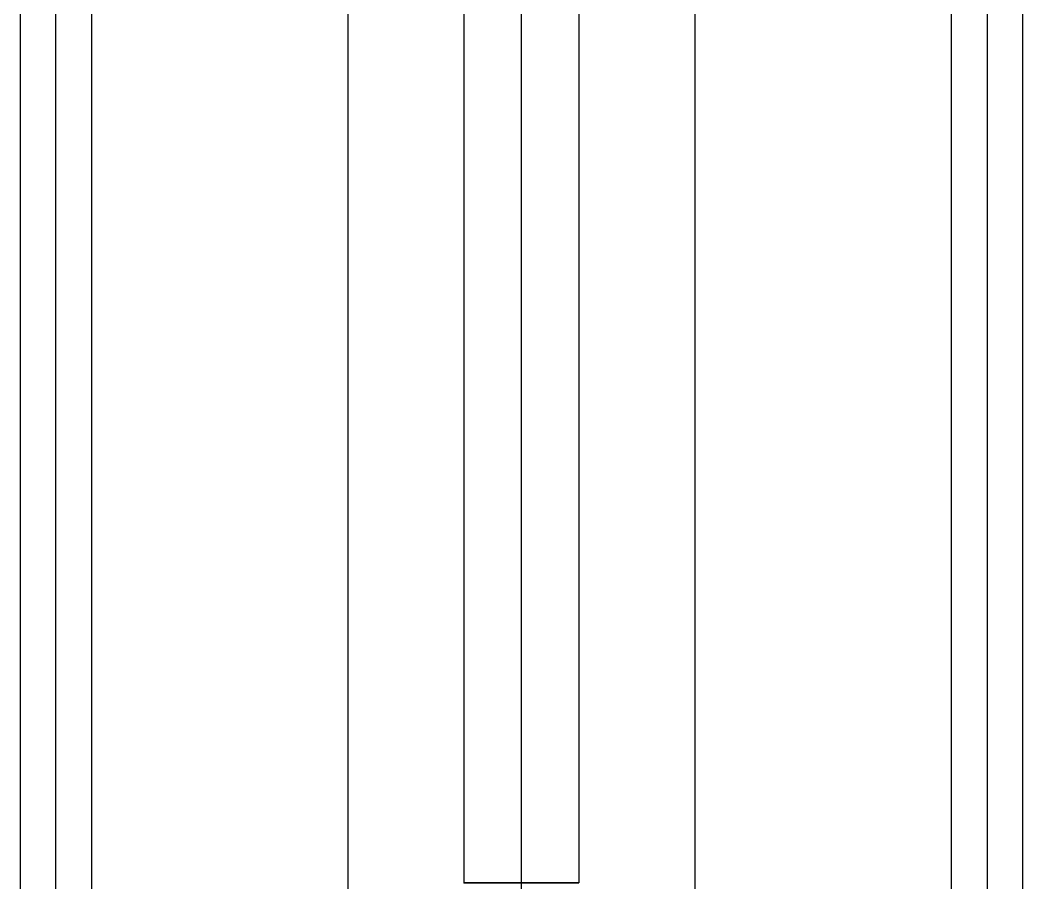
# Model space of a CAD drawing. Header units: inches. Extents: x -276 to 276, y -197 to 1575.
# Drawn here: x -276 to 276, y 215 to 689 of the extents above; entities that cross this region are included whole.
import ezdxf

# ---------------------------------------------------------------- set-up
doc = ezdxf.new("R2010")
doc.units = ezdxf.units.IN
doc.header["$MEASUREMENT"] = 0

# ---------------------------------------------------------------- blocks, each defined once
blk = doc.blocks.new('A$C220E3DB9')
at = {"linetype": 'Continuous', "extrusion": (2.43682e-22, 1, 5.22872e-06)}
for p, q in [((108.19, 1574.8), (108.19, 86.61)), ((127.88, 106.3), (127.88, 1574.8)), ((147.56, 106.3), (147.56, 1574.8)), ((288.35, 1574.8), (288.35, 137.22)), ((352.28, 214.57), (352.28, 1574.8)), ((383.78, 214.57), (383.78, 1574.8)), ((415.28, 1574.8), (415.28, 214.57)), ((479.21, 137.22), (479.21, 1574.8)), ((620, 1574.8), (620, 106.3)), ((639.69, 1574.8), (639.69, 106.3)), ((659.37, 86.61), (659.37, 1574.8)), ((383.78, 78.11), (383.78, 214.57))]:
    blk.add_line(p, q, dxfattribs=at)
at = {"linetype": 'Continuous'}
for major_axis, start_param, end_param in [((-31.5, 0), -1.570796, -0.000036), ((31.5, 0), 0.000036, 1.570796)]:
    blk.add_ellipse((383.78, 214.57), major_axis=major_axis, ratio=0.000005, start_param=start_param, end_param=end_param, dxfattribs=at)
at = {"linetype": 'Continuous', "extrusion": (9.92673e-22, 6.365e-12, -1)}
blk.add_ellipse((383.78, 214.57), major_axis=(-31.5, 0), ratio=0.000005, start_param=0.000036, end_param=1.570796, dxfattribs=at)
at = {"linetype": 'Continuous', "extrusion": (4.86247e-32, 6.36949e-12, -1)}
blk.add_ellipse((383.78, 214.57), major_axis=(31.5, 0), ratio=0.000005, start_param=-1.570796, end_param=-0.000036, dxfattribs=at)

msp = doc.modelspace()

# ---------------------------------------------------------------- linework, layer by layer
msp.add_point((-31.5, 214.57))

# ---------------------------------------------------------------- block references
msp.add_blockref('A$C220E3DB9', (-383.78, 0))

doc.saveas('drawing.dxf')
